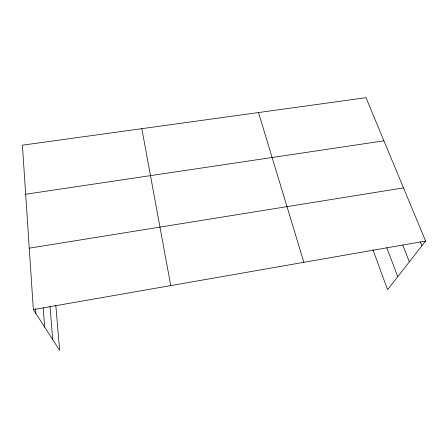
<?xml version="1.0" encoding="UTF-8"?>
<svg xmlns="http://www.w3.org/2000/svg" width="448" height="448" viewBox="0 0 448 448"><rect width="100%" height="100%" fill="white"/><g stroke="black" fill="none" stroke-linecap="round" stroke-linejoin="round"><path stroke-width="0.67" d="M55.81 305.474L59.646 350.308L33.342 309.607L22.4 145.18L365.999 97.692L425.6 241.046L387.582 289.694L372.921 249.71M33.342 309.607L425.6 241.046M29.254 248.17L403.497 187.88M25.665 194.247L383.93 140.829M420.336 241.87L421.926 245.745M402.769 245.084L409.366 261.822M386.736 247.649L397.751 276.685M258.496 112.549L303.873 262.321M141.831 128.671L170.75 285.589M49.997 306.163L52.685 339.539M43.232 307.877L44.671 327.135M35.588 308.711L35.918 313.589"/></g></svg>
